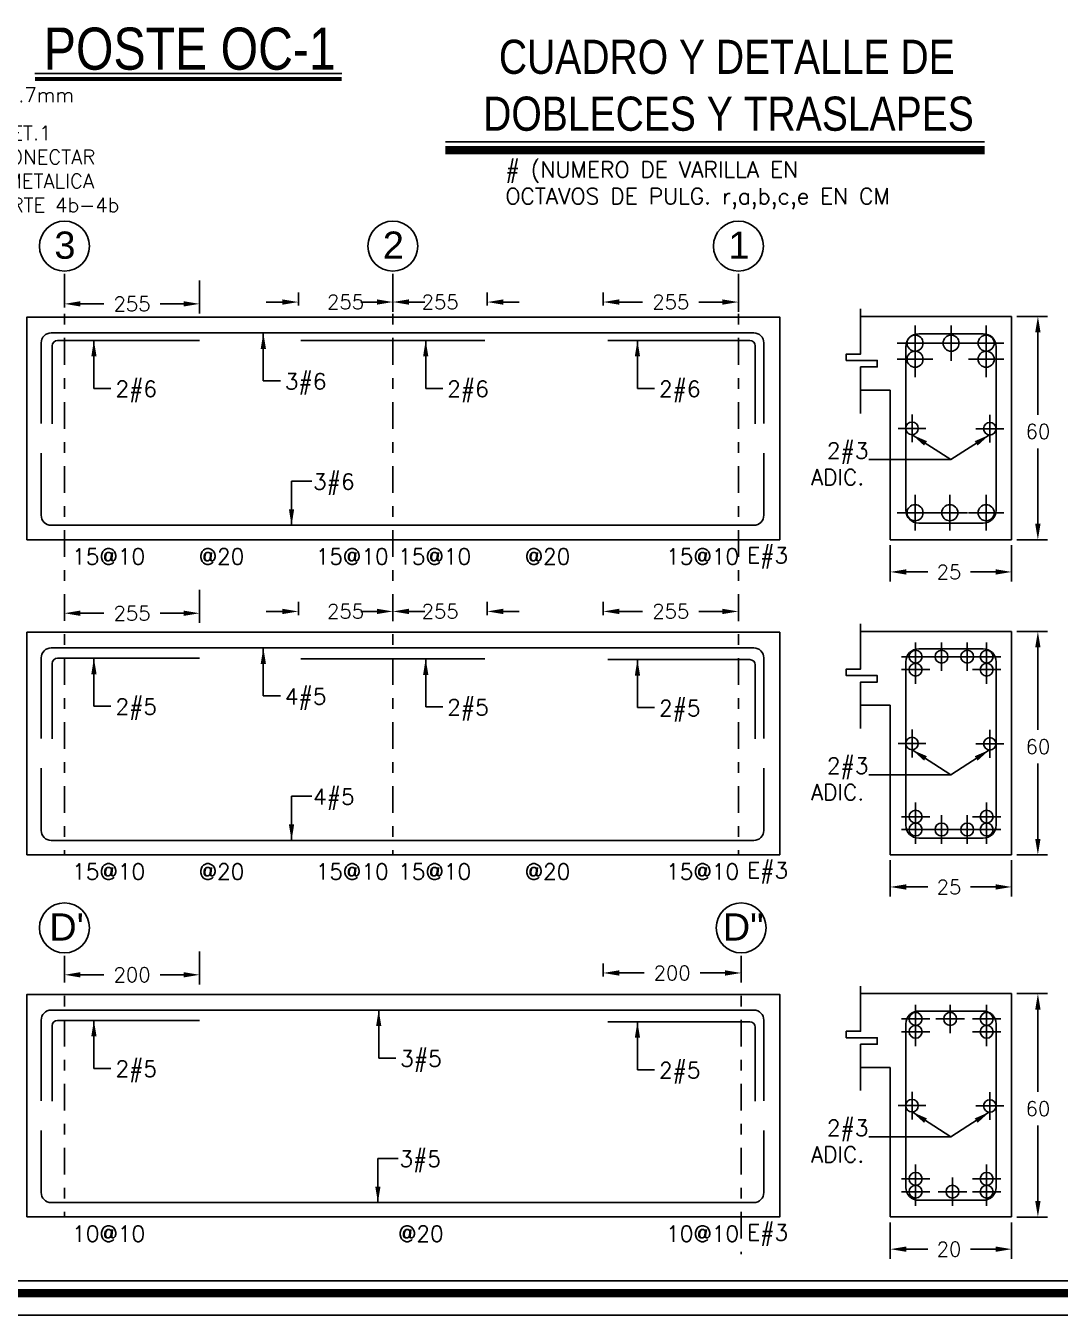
# Model space of a CAD drawing. Header units: millimetres. Extents: x -478 to -58, y -79 to 80.
# Drawn here: x -413.61 to -403.91, y 1.66 to 13.74 of the extents above; entities that cross this region are included whole.
import ezdxf

# ---------------------------------------------------------------- set-up
doc = ezdxf.new("R2010")
doc.units = ezdxf.units.MM
doc.header["$MEASUREMENT"] = 0
doc.linetypes.add('DASHDOT', pattern=[1, 0.5, -0.25, 0, -0.25])
doc.linetypes.add('DASHDOT2', pattern=[0.5, 0.25, -0.125, 0, -0.125])
doc.layers.get('Defpoints').update_dxf_attribs({"color": 71})
for name, color, linetype in [('ACERO', 40, 'Continuous'), ('Ejes', 136, 'DASHDOT'), ('L1', 1, 'Continuous'), ('MUROS', 4, 'Continuous'), ('texto', 5, 'Continuous')]:
    doc.layers.add(name, color=color, linetype=linetype)
doc.styles.add('GRAN', font='swissck.ttf', dxfattribs={"height": 0.3})
doc.styles.add('PEQ', font='simplex.shx', dxfattribs={"height": 0.09})
doc.styles.add('pie-1', font='ARIALUNI.TTF', dxfattribs={"height": 1.5})
doc.styles.add('ROMANS', font='simplex.shx')
doc.dimstyles.new('STANDARD$0', dxfattribs={"dimtxt": 0.135, "dimasz": 0.095, "dimexe": 0.09, "dimexo": 0.05, "dimgap": 0.09, "dimtad": 0, "dimtih": 1, "dimtoh": 1, "dimdec": 0, "dimlfac": 100, "dimzin": 0, "dimdsep": 46, "dimtxsty": 'ROMANS', "dimcen": 0.09, "dimclrd": 1, "dimclre": 1, "dimclrt": 5, "dimadec": 0, "dimazin": 0, "dimtfac": 1, "dimtdec": 0, "dimtofl": 0, "dimtmove": 0, "dimatfit": 1, "dimfxl": 1, "dimtolj": 1, "dimtzin": 0, "dimarcsym": 0})
doc.dimstyles.new('STANDARD$7', dxfattribs={"dimtxt": 0.6, "dimasz": 0.09, "dimexe": 0.18, "dimexo": 0.0625, "dimgap": 0.09, "dimtad": 0, "dimtih": 1, "dimtoh": 1, "dimzin": 0, "dimdsep": 46, "dimtxsty": 'PEQ', "dimcen": 0.09, "dimclrd": 1, "dimclre": 1, "dimadec": 0, "dimazin": 0, "dimtfac": 1, "dimtdec": 4, "dimtofl": 0, "dimtmove": 0, "dimatfit": 1, "dimfxl": 1, "dimtolj": 1, "dimtzin": 0, "dimarcsym": 0})

# ---------------------------------------------------------------- blocks, each defined once
blk = doc.blocks.new('*D317')
at = {"layer": 'Defpoints', "color": 0}
for p in [(-404.365, 11.016), (-404.365, 8.922), (-404.119, 8.922)]:
    blk.add_point(p, dxfattribs=at)
at = {"layer": 'texto', "color": 1, "lineweight": -2}
for p, q in [((-404.315, 11.016), (-404.029, 11.016)), ((-404.119, 10.866), (-404.119, 10.094)), ((-404.119, 9.072), (-404.119, 9.779)), ((-404.315, 8.922), (-404.029, 8.922))]:
    blk.add_line(p, q, dxfattribs=at)
at = {"layer": 'texto', "color": 1}
for points in [[(-404.144, 10.866), (-404.094, 10.866), (-404.119, 11.016)], [(-404.144, 9.072), (-404.094, 9.072), (-404.119, 8.922)]]:
    blk.add_solid(points, dxfattribs=at)
at = {"layer": 'texto', "color": 5, "insert": (-404.119, 9.937), "char_height": 0.135, "attachment_point": 5, "style": 'ROMANS'}
blk.add_mtext('\\A1;60', dxfattribs=at)
blk = doc.blocks.new('*D318')
at = {"layer": 'Defpoints', "color": 0}
for p in [(-405.503, 8.922), (-404.365, 8.922), (-404.365, 8.621)]:
    blk.add_point(p, dxfattribs=at)
at = {"layer": 'texto', "color": 1, "lineweight": -2}
for p, q in [((-405.503, 8.872), (-405.503, 8.531)), ((-404.365, 8.872), (-404.365, 8.531)), ((-405.353, 8.621), (-405.151, 8.621)), ((-404.515, 8.621), (-404.752, 8.621))]:
    blk.add_line(p, q, dxfattribs=at)
at = {"layer": 'texto', "color": 1}
for points in [[(-405.353, 8.646), (-405.353, 8.596), (-405.503, 8.621)], [(-404.515, 8.646), (-404.515, 8.596), (-404.365, 8.621)]]:
    blk.add_solid(points, dxfattribs=at)
at = {"layer": 'texto', "color": 5, "insert": (-404.952, 8.621), "char_height": 0.135, "attachment_point": 5, "style": 'ROMANS'}
blk.add_mtext('\\A1;25', dxfattribs=at)
blk = doc.blocks.new('VAR')
at = {"layer": 'ACERO', "color": 4}
for p, q in [((0, 0.1213), (0, -0.1213)), ((-0.1213, 0), (0.1213, 0))]:
    blk.add_line(p, q, dxfattribs=at)
at = {"layer": 'ACERO'}
blk.add_circle((0, 0), 0.0548, dxfattribs=at)
blk = doc.blocks.new('*D319')
at = {"layer": 'Defpoints', "color": 0}
for p in [(-411.978, 11.402), (-411.978, 11.133), (-413.245, 11.05)]:
    blk.add_point(p, dxfattribs=at)
at = {"layer": 'texto', "color": 1, "lineweight": -2}
for p, q in [((-411.978, 11.352), (-411.978, 11.043)), ((-413.245, 11.1), (-413.245, 11.223)), ((-413.095, 11.133), (-412.875, 11.133)), ((-412.128, 11.133), (-412.348, 11.133))]:
    blk.add_line(p, q, dxfattribs=at)
at = {"layer": 'texto', "color": 1}
for points in [[(-413.095, 11.158), (-413.095, 11.108), (-413.245, 11.133)], [(-412.128, 11.158), (-412.128, 11.108), (-411.978, 11.133)]]:
    blk.add_solid(points, dxfattribs=at)
at = {"layer": 'texto', "color": 5, "insert": (-412.611, 11.133), "char_height": 0.135, "attachment_point": 5, "style": 'ROMANS'}
blk.add_mtext('\\A1;255', dxfattribs=at)
blk = doc.blocks.new('*D320')
at = {"layer": 'Defpoints', "color": 0}
for p in [(-410.166, 11.15), (-411.052, 11.067), (-410.166, 11.009)]:
    blk.add_point(p, dxfattribs=at)
at = {"layer": 'texto', "color": 1, "lineweight": -2}
for p, q in [((-411.052, 11.117), (-411.052, 11.24)), ((-410.166, 11.059), (-410.166, 11.24)), ((-411.202, 11.15), (-411.352, 11.15)), ((-410.016, 11.15), (-409.866, 11.15))]:
    blk.add_line(p, q, dxfattribs=at)
at = {"layer": 'texto', "color": 1}
for points in [[(-411.202, 11.175), (-411.202, 11.125), (-411.052, 11.15)], [(-410.016, 11.175), (-410.016, 11.125), (-410.166, 11.15)]]:
    blk.add_solid(points, dxfattribs=at)
at = {"layer": 'texto', "color": 5, "insert": (-410.609, 11.15), "char_height": 0.135, "attachment_point": 5, "style": 'ROMANS'}
blk.add_mtext('\\A1;255', dxfattribs=at)
blk = doc.blocks.new('*D321')
at = {"layer": 'Defpoints', "color": 0}
for p in [(-410.166, 11.15), (-410.166, 11.009), (-409.281, 11.067)]:
    blk.add_point(p, dxfattribs=at)
at = {"layer": 'texto', "color": 1, "lineweight": -2}
for p, q in [((-410.166, 11.059), (-410.166, 11.24)), ((-409.281, 11.117), (-409.281, 11.24)), ((-410.316, 11.15), (-410.466, 11.15)), ((-409.131, 11.15), (-408.981, 11.15))]:
    blk.add_line(p, q, dxfattribs=at)
at = {"layer": 'texto', "color": 1}
for points in [[(-410.316, 11.175), (-410.316, 11.125), (-410.166, 11.15)], [(-409.131, 11.175), (-409.131, 11.125), (-409.281, 11.15)]]:
    blk.add_solid(points, dxfattribs=at)
at = {"layer": 'texto', "color": 5, "insert": (-409.723, 11.15), "char_height": 0.135, "attachment_point": 5, "style": 'ROMANS'}
blk.add_mtext('\\A1;255', dxfattribs=at)
blk = doc.blocks.new('*D322')
at = {"layer": 'Defpoints', "color": 0}
for p in [(-406.927, 11.15), (-408.194, 11.067), (-406.927, 11.009)]:
    blk.add_point(p, dxfattribs=at)
at = {"layer": 'texto', "color": 1, "lineweight": -2}
for p, q in [((-408.194, 11.117), (-408.194, 11.24)), ((-406.927, 11.059), (-406.927, 11.24)), ((-408.044, 11.15), (-407.824, 11.15)), ((-407.077, 11.15), (-407.297, 11.15))]:
    blk.add_line(p, q, dxfattribs=at)
at = {"layer": 'texto', "color": 1}
for points in [[(-408.044, 11.175), (-408.044, 11.125), (-408.194, 11.15)], [(-407.077, 11.175), (-407.077, 11.125), (-406.927, 11.15)]]:
    blk.add_solid(points, dxfattribs=at)
at = {"layer": 'texto', "color": 5, "insert": (-407.561, 11.15), "char_height": 0.135, "attachment_point": 5, "style": 'ROMANS'}
blk.add_mtext('\\A1;255', dxfattribs=at)
blk = doc.blocks.new('*D323')
at = {"layer": 'Defpoints', "color": 0}
for p in [(-404.365, 8.063), (-404.365, 5.97), (-404.119, 5.97)]:
    blk.add_point(p, dxfattribs=at)
at = {"layer": 'texto', "color": 1, "lineweight": -2}
for p, q in [((-404.315, 8.063), (-404.029, 8.063)), ((-404.119, 7.913), (-404.119, 7.142)), ((-404.119, 6.12), (-404.119, 6.827)), ((-404.315, 5.97), (-404.029, 5.97))]:
    blk.add_line(p, q, dxfattribs=at)
at = {"layer": 'texto', "color": 1}
for points in [[(-404.144, 7.913), (-404.094, 7.913), (-404.119, 8.063)], [(-404.144, 6.12), (-404.094, 6.12), (-404.119, 5.97)]]:
    blk.add_solid(points, dxfattribs=at)
at = {"layer": 'texto', "color": 5, "insert": (-404.119, 6.984), "char_height": 0.135, "attachment_point": 5, "style": 'ROMANS'}
blk.add_mtext('\\A1;60', dxfattribs=at)
blk = doc.blocks.new('*D324')
at = {"layer": 'Defpoints', "color": 0}
for p in [(-405.503, 5.97), (-404.365, 5.97), (-404.365, 5.669)]:
    blk.add_point(p, dxfattribs=at)
at = {"layer": 'texto', "color": 1, "lineweight": -2}
for p, q in [((-405.503, 5.92), (-405.503, 5.579)), ((-404.365, 5.92), (-404.365, 5.579)), ((-405.353, 5.669), (-405.151, 5.669)), ((-404.515, 5.669), (-404.752, 5.669))]:
    blk.add_line(p, q, dxfattribs=at)
at = {"layer": 'texto', "color": 1}
for points in [[(-405.353, 5.694), (-405.353, 5.644), (-405.503, 5.669)], [(-404.515, 5.694), (-404.515, 5.644), (-404.365, 5.669)]]:
    blk.add_solid(points, dxfattribs=at)
at = {"layer": 'texto', "color": 5, "insert": (-404.952, 5.669), "char_height": 0.135, "attachment_point": 5, "style": 'ROMANS'}
blk.add_mtext('\\A1;25', dxfattribs=at)
blk = doc.blocks.new('*D325')
at = {"layer": 'Defpoints', "color": 0}
for p in [(-404.365, 4.67), (-404.365, 2.576), (-404.119, 2.576)]:
    blk.add_point(p, dxfattribs=at)
at = {"layer": 'texto', "color": 1, "lineweight": -2}
for p, q in [((-404.315, 4.67), (-404.029, 4.67)), ((-404.119, 4.52), (-404.119, 3.748)), ((-404.119, 2.726), (-404.119, 3.433)), ((-404.315, 2.576), (-404.029, 2.576))]:
    blk.add_line(p, q, dxfattribs=at)
at = {"layer": 'texto', "color": 1}
for points in [[(-404.144, 4.52), (-404.094, 4.52), (-404.119, 4.67)], [(-404.144, 2.726), (-404.094, 2.726), (-404.119, 2.576)]]:
    blk.add_solid(points, dxfattribs=at)
at = {"layer": 'texto', "color": 5, "insert": (-404.119, 3.591), "char_height": 0.135, "attachment_point": 5, "style": 'ROMANS'}
blk.add_mtext('\\A1;60', dxfattribs=at)
blk = doc.blocks.new('*D326')
at = {"layer": 'Defpoints', "color": 0}
for p in [(-405.503, 2.576), (-404.365, 2.576), (-404.365, 2.275)]:
    blk.add_point(p, dxfattribs=at)
at = {"layer": 'texto', "color": 1, "lineweight": -2}
for p, q in [((-405.503, 2.526), (-405.503, 2.185)), ((-404.365, 2.526), (-404.365, 2.185)), ((-405.353, 2.275), (-405.151, 2.275)), ((-404.515, 2.275), (-404.752, 2.275))]:
    blk.add_line(p, q, dxfattribs=at)
at = {"layer": 'texto', "color": 1}
for points in [[(-405.353, 2.3), (-405.353, 2.25), (-405.503, 2.275)], [(-404.515, 2.3), (-404.515, 2.25), (-404.365, 2.275)]]:
    blk.add_solid(points, dxfattribs=at)
at = {"layer": 'texto', "color": 5, "insert": (-404.952, 2.275), "char_height": 0.135, "attachment_point": 5, "style": 'ROMANS'}
blk.add_mtext('\\A1;20', dxfattribs=at)
blk = doc.blocks.new('*D327')
at = {"layer": 'Defpoints', "color": 0}
for p in [(-411.978, 8.503), (-411.978, 8.234), (-413.245, 8.151)]:
    blk.add_point(p, dxfattribs=at)
at = {"layer": 'texto', "color": 1, "lineweight": -2}
for p, q in [((-411.978, 8.453), (-411.978, 8.144)), ((-413.245, 8.201), (-413.245, 8.324)), ((-413.095, 8.234), (-412.875, 8.234)), ((-412.128, 8.234), (-412.348, 8.234))]:
    blk.add_line(p, q, dxfattribs=at)
at = {"layer": 'texto', "color": 1}
for points in [[(-413.095, 8.259), (-413.095, 8.209), (-413.245, 8.234)], [(-412.128, 8.259), (-412.128, 8.209), (-411.978, 8.234)]]:
    blk.add_solid(points, dxfattribs=at)
at = {"layer": 'texto', "color": 5, "insert": (-412.611, 8.234), "char_height": 0.135, "attachment_point": 5, "style": 'ROMANS'}
blk.add_mtext('\\A1;255', dxfattribs=at)
blk = doc.blocks.new('*D328')
at = {"layer": 'Defpoints', "color": 0}
for p in [(-410.166, 8.251), (-411.052, 8.167), (-410.166, 8.109)]:
    blk.add_point(p, dxfattribs=at)
at = {"layer": 'texto', "color": 1, "lineweight": -2}
for p, q in [((-411.052, 8.217), (-411.052, 8.341)), ((-410.166, 8.159), (-410.166, 8.341)), ((-411.202, 8.251), (-411.352, 8.251)), ((-410.016, 8.251), (-409.866, 8.251))]:
    blk.add_line(p, q, dxfattribs=at)
at = {"layer": 'texto', "color": 1}
for points in [[(-411.202, 8.276), (-411.202, 8.226), (-411.052, 8.251)], [(-410.016, 8.276), (-410.016, 8.226), (-410.166, 8.251)]]:
    blk.add_solid(points, dxfattribs=at)
at = {"layer": 'texto', "color": 5, "insert": (-410.609, 8.251), "char_height": 0.135, "attachment_point": 5, "style": 'ROMANS'}
blk.add_mtext('\\A1;255', dxfattribs=at)
blk = doc.blocks.new('*D329')
at = {"layer": 'Defpoints', "color": 0}
for p in [(-410.166, 8.251), (-410.166, 8.109), (-409.281, 8.167)]:
    blk.add_point(p, dxfattribs=at)
at = {"layer": 'texto', "color": 1, "lineweight": -2}
for p, q in [((-410.166, 8.159), (-410.166, 8.341)), ((-409.281, 8.217), (-409.281, 8.341)), ((-410.316, 8.251), (-410.466, 8.251)), ((-409.131, 8.251), (-408.981, 8.251))]:
    blk.add_line(p, q, dxfattribs=at)
at = {"layer": 'texto', "color": 1}
for points in [[(-410.316, 8.276), (-410.316, 8.226), (-410.166, 8.251)], [(-409.131, 8.276), (-409.131, 8.226), (-409.281, 8.251)]]:
    blk.add_solid(points, dxfattribs=at)
at = {"layer": 'texto', "color": 5, "insert": (-409.723, 8.251), "char_height": 0.135, "attachment_point": 5, "style": 'ROMANS'}
blk.add_mtext('\\A1;255', dxfattribs=at)
blk = doc.blocks.new('*D330')
at = {"layer": 'Defpoints', "color": 0}
for p in [(-406.927, 8.251), (-408.194, 8.167), (-406.927, 8.109)]:
    blk.add_point(p, dxfattribs=at)
at = {"layer": 'texto', "color": 1, "lineweight": -2}
for p, q in [((-408.194, 8.217), (-408.194, 8.341)), ((-406.927, 8.159), (-406.927, 8.341)), ((-408.044, 8.251), (-407.824, 8.251)), ((-407.077, 8.251), (-407.297, 8.251))]:
    blk.add_line(p, q, dxfattribs=at)
at = {"layer": 'texto', "color": 1}
for points in [[(-408.044, 8.276), (-408.044, 8.226), (-408.194, 8.251)], [(-407.077, 8.276), (-407.077, 8.226), (-406.927, 8.251)]]:
    blk.add_solid(points, dxfattribs=at)
at = {"layer": 'texto', "color": 5, "insert": (-407.561, 8.251), "char_height": 0.135, "attachment_point": 5, "style": 'ROMANS'}
blk.add_mtext('\\A1;255', dxfattribs=at)
blk = doc.blocks.new('*D331')
at = {"layer": 'Defpoints', "color": 0}
for p in [(-411.978, 5.115), (-411.978, 4.846), (-413.245, 4.763)]:
    blk.add_point(p, dxfattribs=at)
at = {"layer": 'texto', "color": 1, "lineweight": -2}
for p, q in [((-411.978, 5.065), (-411.978, 4.756)), ((-413.245, 4.813), (-413.245, 4.936)), ((-413.095, 4.846), (-412.875, 4.846)), ((-412.128, 4.846), (-412.348, 4.846))]:
    blk.add_line(p, q, dxfattribs=at)
at = {"layer": 'texto', "color": 1}
for points in [[(-413.095, 4.871), (-413.095, 4.821), (-413.245, 4.846)], [(-412.128, 4.871), (-412.128, 4.821), (-411.978, 4.846)]]:
    blk.add_solid(points, dxfattribs=at)
at = {"layer": 'texto', "color": 5, "insert": (-412.611, 4.846), "char_height": 0.135, "attachment_point": 5, "style": 'ROMANS'}
blk.add_mtext('\\A1;200', dxfattribs=at)
blk = doc.blocks.new('*D332')
at = {"layer": 'Defpoints', "color": 0}
for p in [(-406.901, 4.863), (-408.194, 4.78), (-406.901, 4.752)]:
    blk.add_point(p, dxfattribs=at)
at = {"layer": 'texto', "color": 1, "lineweight": -2}
for p, q in [((-408.194, 4.83), (-408.194, 4.953)), ((-408.044, 4.863), (-407.811, 4.863)), ((-407.051, 4.863), (-407.284, 4.863)), ((-406.901, 4.802), (-406.901, 4.953))]:
    blk.add_line(p, q, dxfattribs=at)
at = {"layer": 'texto', "color": 1}
for points in [[(-408.044, 4.888), (-408.044, 4.838), (-408.194, 4.863)], [(-407.051, 4.888), (-407.051, 4.838), (-406.901, 4.863)]]:
    blk.add_solid(points, dxfattribs=at)
at = {"layer": 'texto', "color": 5, "insert": (-407.548, 4.863), "char_height": 0.135, "attachment_point": 5, "style": 'ROMANS'}
blk.add_mtext('\\A1;200', dxfattribs=at)

msp = doc.modelspace()

# ---------------------------------------------------------------- linework, layer by layer
at = {"layer": 'ACERO'}
for p, q in [((-413.30897, 10.79016), (-411.97763, 10.79016)), ((-411.02841, 10.79016), (-410.16615, 10.79016)), ((-409.3039, 10.79016), (-410.16615, 10.79016)), ((-406.81863, 10.79016), (-408.14996, 10.79016)), ((-413.35897, 10.00813), (-413.35897, 10.74016)), ((-406.76863, 10.00813), (-406.76863, 10.74016)), ((-413.35897, 7.05585), (-413.35897, 7.76293)), ((-413.30897, 7.81293), (-411.97763, 7.81293)), ((-411.02841, 7.80669), (-410.16615, 7.80669)), ((-409.3039, 7.80669), (-410.16615, 7.80669)), ((-406.81863, 7.79921), (-408.14996, 7.79921)), ((-406.76863, 7.05585), (-406.76863, 7.74921)), ((-413.35897, 3.66217), (-413.35897, 4.36925)), ((-413.30897, 4.41925), (-411.97763, 4.41925)), ((-406.81863, 4.40553), (-408.14996, 4.40553)), ((-406.76863, 3.66217), (-406.76863, 4.35553))]:
    msp.add_line(p, q, dxfattribs=at)
for points in [[(-406.68781, 10.13613), (-406.68781, 10.76707, 0.41421356), (-406.78171, 10.86097), (-413.36903, 10.86097, 0.41421356), (-413.46293, 10.76707), (-413.46293, 10.01123)], [(-406.68781, 10.01123), (-406.68781, 10.76707, 0.41421356), (-406.78171, 10.86097), (-413.36903, 10.86097, 0.41421356), (-413.46293, 10.76707), (-413.46293, 10.08196)], [(-413.46293, 9.73377), (-413.46293, 9.15163, 0.41421356), (-413.36903, 9.05773), (-406.78171, 9.05773, 0.41421356), (-406.68781, 9.15163), (-406.68781, 9.73377)], [(-406.68781, 7.18385), (-406.68781, 7.81479, 0.41421356), (-406.78171, 7.90869), (-413.36903, 7.90869, 0.41421356), (-413.46293, 7.81479), (-413.46293, 7.05895)], [(-406.68781, 7.05895), (-406.68781, 7.81479, 0.41421356), (-406.78171, 7.90869), (-413.36903, 7.90869, 0.41421356), (-413.46293, 7.81479), (-413.46293, 7.12967)], [(-413.46293, 6.78149), (-413.46293, 6.19935, 0.41421356), (-413.36903, 6.10545), (-406.78171, 6.10545, 0.41421356), (-406.68781, 6.19935), (-406.68781, 6.78149)], [(-406.68781, 3.79016), (-406.68781, 4.42111, 0.41421356), (-406.78171, 4.515), (-413.36903, 4.515, 0.41421356), (-413.46293, 4.42111), (-413.46293, 3.66527)], [(-406.68781, 3.66527), (-406.68781, 4.42111, 0.41421356), (-406.78171, 4.515), (-413.36903, 4.515, 0.41421356), (-413.46293, 4.42111), (-413.46293, 3.73599)], [(-413.46293, 3.3878), (-413.46293, 2.80566, 0.41421356), (-413.36903, 2.71177), (-406.78171, 2.71177, 0.41421356), (-406.68781, 2.80566), (-406.68781, 3.3878)]]:
    msp.add_lwpolyline(points, format="xyb", dxfattribs=at)
for points in [[(-404.63137, 10.85249), (-405.23643, 10.85249, 0.41421356), (-405.3573, 10.73162), (-405.3573, 9.1998, 0.41421356), (-405.23643, 9.07893), (-404.63137, 9.07893, 0.41421356), (-404.5105, 9.1998), (-404.5105, 10.73162, 0.41421356)], [(-404.63137, 7.90021), (-405.23643, 7.90021, 0.41421356), (-405.3573, 7.77934), (-405.3573, 6.24752, 0.41421356), (-405.23643, 6.12665), (-404.63137, 6.12665, 0.41421356), (-404.5105, 6.24752), (-404.5105, 7.77934, 0.41421356)], [(-404.63137, 4.50652), (-405.23643, 4.50652, 0.41421356), (-405.3573, 4.38566), (-405.3573, 2.85383, 0.41421356), (-405.23643, 2.73297), (-404.63137, 2.73297, 0.41421356), (-404.5105, 2.85383), (-404.5105, 4.38566, 0.41421356)]]:
    msp.add_lwpolyline(points, format="xyb", close=True, dxfattribs=at)
for points in [[(-406.68781, 10.01123), (-406.68781, 10.25654)], [(-406.68781, 9.59963), (-406.68781, 9.73377)], [(-406.68781, 7.05895), (-406.68781, 7.30426)], [(-406.68781, 6.64735), (-406.68781, 6.78149)], [(-406.68781, 3.66527), (-406.68781, 3.91058)], [(-406.68781, 3.25367), (-406.68781, 3.3878)]]:
    msp.add_lwpolyline(points, dxfattribs=at)
for centre, start, end in [((-413.30897, 10.74016), 90, 180), ((-406.81863, 10.74016), 0, 90), ((-413.30897, 7.76293), 90, 180), ((-406.81863, 7.74921), 0, 90), ((-413.30897, 4.36925), 90, 180), ((-406.81863, 4.35553), 0, 90)]:
    msp.add_arc(centre, 0.05, start, end, dxfattribs=at)
at = {"layer": 'Ejes', "color": 1, "linetype": 'DASHDOT2'}
for p, q in [((-413.24528, 11.41316), (-413.24528, 5.97015)), ((-410.16615, 11.41316), (-410.16615, 5.97015)), ((-406.92684, 11.41316), (-406.92684, 5.97015)), ((-413.24528, 5.0243), (-413.24528, 2.57646)), ((-406.90084, 5.0243), (-406.90084, 2.22844))]:
    msp.add_line(p, q, dxfattribs=at)
at = {"layer": 'L1'}
for p, q in [((-404.93502, 9.67305), (-405.70436, 9.67305)), ((-404.93502, 6.72077), (-405.70436, 6.72077)), ((-404.93502, 3.32708), (-405.70436, 3.32708))]:
    msp.add_line(p, q, dxfattribs=at)
for points in [[(-405.78182, 10.10645), (-405.78182, 10.54146), (-405.62473, 10.54146), (-405.62473, 10.60231), (-405.91621, 10.60231), (-405.91621, 10.66316), (-405.78182, 10.66316), (-405.78182, 11.08569)], [(-405.78182, 7.15417), (-405.78182, 7.58918), (-405.62473, 7.58918), (-405.62473, 7.65003), (-405.91621, 7.65003), (-405.91621, 7.71088), (-405.78182, 7.71088), (-405.78182, 8.13341)], [(-405.78182, 3.76049), (-405.78182, 4.19549), (-405.62473, 4.19549), (-405.62473, 4.25634), (-405.91621, 4.25634), (-405.91621, 4.31719), (-405.78182, 4.31719), (-405.78182, 4.73973)]]:
    msp.add_lwpolyline(points, dxfattribs=at)
at = {"layer": 'MUROS'}
for p, q in [((-405.78182, 11.01558), (-404.36507, 11.01558)), ((-404.36507, 8.92243), (-404.36507, 11.01558)), ((-405.78182, 10.32376), (-405.50273, 10.32376)), ((-405.50273, 10.32376), (-405.50273, 8.92243)), ((-405.50273, 8.92243), (-404.36507, 8.92243)), ((-405.78182, 8.0633), (-404.36507, 8.0633)), ((-404.36507, 5.97015), (-404.36507, 8.0633)), ((-405.78182, 7.37148), (-405.50273, 7.37148)), ((-405.50273, 7.37148), (-405.50273, 5.97015)), ((-405.50273, 5.97015), (-404.36507, 5.97015)), ((-405.78182, 4.66962), (-404.36507, 4.66962)), ((-404.36507, 2.57646), (-404.36507, 4.66962)), ((-405.78182, 3.97779), (-405.50273, 3.97779)), ((-405.50273, 3.97779), (-405.50273, 2.57646)), ((-405.50273, 2.57646), (-404.36507, 2.57646))]:
    msp.add_line(p, q, dxfattribs=at)
for points in [[(-413.59569, 8.92243), (-406.53907, 8.92243), (-406.53907, 11.00868), (-413.59569, 11.00868)], [(-413.59569, 8.92243), (-406.53907, 8.92243), (-406.53907, 11.00868), (-413.59569, 11.00868)], [(-413.59569, 5.97015), (-406.53907, 5.97015), (-406.53907, 8.0564), (-413.59569, 8.0564)], [(-413.59569, 5.97015), (-406.53907, 5.97015), (-406.53907, 8.0564), (-413.59569, 8.0564)], [(-413.59569, 2.57646), (-406.53907, 2.57646), (-406.53907, 4.66271), (-413.59569, 4.66271)], [(-413.59569, 2.57646), (-406.53907, 2.57646), (-406.53907, 4.66271), (-413.59569, 4.66271)]]:
    msp.add_lwpolyline(points, close=True, dxfattribs=at)
for centre in [(-413.24528, 11.67428), (-410.16615, 11.67428), (-406.92684, 11.67428), (-413.24528, 5.28541), (-406.90084, 5.28541)]:
    msp.add_circle(centre, 0.2341, dxfattribs=at)
at = {"layer": 'texto'}
for p, q in [((-410.64435, 13.29136), (-413.521, 13.29136)), ((-409.67247, 12.65012), (-404.61794, 12.65012))]:
    msp.add_line(p, q, dxfattribs=at)
at = {"layer": 'texto', "color": 7}
msp.add_lwpolyline([(-434.74588, 1.65615), (-434.74588, 67.49957), (-391.25023, 67.49957), (-391.25023, 1.65615)], close=True, dxfattribs=at)
at = {"layer": 'texto', "const_width": 0.07718}
msp.add_lwpolyline([(-434.59765, 66.46207), (-434.59765, 2.74941, 0.41421356), (-433.71014, 1.86189), (-392.28773, 1.86189, 0.41421356), (-391.40022, 2.74941), (-391.40022, 66.46207, 0.41421356), (-392.28773, 67.34958), (-433.71014, 67.34958, 0.41421356)], format="xyb", close=True, dxfattribs=at)
at = {"layer": 'texto'}
msp.add_lwpolyline([(-434.48189, 66.46207), (-434.48189, 2.74941, 0.41421356), (-433.71014, 1.97766), (-392.28773, 1.97766, 0.41421356), (-391.51598, 2.74941), (-391.51598, 66.46207, 0.41421356), (-392.28773, 67.23382), (-433.71014, 67.23382, 0.41421356)], format="xyb", close=True, dxfattribs=at)
for points, const_width in [([(-410.64435, 13.24054), (-413.521, 13.24054)], 0.03812), ([(-409.67247, 12.57381), (-404.61794, 12.57381)], 0.07782)]:
    msp.add_lwpolyline(points, dxfattribs=dict(at, const_width=const_width))

# ---------------------------------------------------------------- block references
at = {"layer": 'ACERO'}
for p, xscale, yscale, zscale in [((-405.27038, 10.76499), -1.374316121177658, 1.374316121177521, 1.374316121177356), ((-404.93268, 10.76499), -1.374316121177658, 1.374316121177521, 1.374316121177356), ((-404.60403, 10.76499), -1.374316121177658, 1.374316121177521, 1.374316121177356), ((-405.27038, 10.61431), -1.374316121177658, 1.374316121177521, 1.374316121177356), ((-404.60403, 10.61431), -1.374316121177658, 1.374316121177521, 1.374316121177356), ((-405.29853, 9.96571), -1.071966574518573, 1.071966574518466, 1.071966574518338), ((-404.5692, 9.96282), -1.071966574518573, 1.071966574518466, 1.071966574518338), ((-405.27038, 9.17584), -1.374316121177658, 1.374316121177521, 1.374316121177356), ((-404.94459, 9.17584), -1.374316121177658, 1.374316121177521, 1.374316121177356), ((-404.60403, 9.17584), -1.374316121177658, 1.374316121177521, 1.374316121177356), ((-405.26555, 7.82636), -1.099452896942127, 1.099452896942017, 1.099452896941885), ((-405.02235, 7.82636), -1.099452896942127, 1.099452896942017, 1.099452896941885), ((-404.78143, 7.82636), -1.099452896942127, 1.099452896942017, 1.099452896941885), ((-404.59931, 7.82636), -1.099452896942127, 1.099452896942017, 1.099452896941885), ((-405.26555, 7.70581), -1.099452896942127, 1.099452896942017, 1.099452896941885), ((-404.59931, 7.70581), -1.099452896942127, 1.099452896942017, 1.099452896941885), ((-405.29853, 7.01343), -1.071966574518573, 1.071966574518466, 1.071966574518338), ((-404.5692, 7.01054), -1.071966574518573, 1.071966574518466, 1.071966574518338), ((-405.26555, 4.43267), -1.099452896942127, 1.099452896942017, 1.099452896941885), ((-404.94097, 4.43267), -1.099452896942127, 1.099452896942017, 1.099452896941885), ((-404.59931, 4.43267), -1.099452896942127, 1.099452896942017, 1.099452896941885), ((-405.26555, 4.31212), -1.099452896942127, 1.099452896942017, 1.099452896941885), ((-404.59931, 4.31212), -1.099452896942127, 1.099452896942017, 1.099452896941885), ((-405.29853, 3.61975), -1.071966574518573, 1.071966574518466, 1.071966574518338), ((-404.5692, 3.61685), -1.071966574518573, 1.071966574518466, 1.071966574518338)]:
    msp.add_blockref('VAR', p, dxfattribs=dict(at, xscale=xscale, yscale=yscale, zscale=zscale))
at = {"layer": 'ACERO', "xscale": 1.099452896942127, "yscale": 1.099452896942017, "zscale": 1.099452896941885, "rotation": 180}
for p in [(-405.26555, 6.32764), (-404.59931, 6.32764), (-405.26555, 6.20709), (-405.02235, 6.20709), (-404.78143, 6.20709), (-404.59931, 6.20709), (-405.26555, 2.93396), (-404.59931, 2.93396), (-405.26555, 2.81341), (-404.91989, 2.81341), (-404.59931, 2.81341)]:
    msp.add_blockref('VAR', p, dxfattribs=at)

# ---------------------------------------------------------------- texts
at = {"layer": 'L1', "color": 5, "insert": (-404.84502, 9.32138), "char_height": 0.135, "attachment_point": 4, "style": 'ROMANS'}
msp.add_mtext('\\A1;', dxfattribs=at)
at = {"layer": 'texto'}
for s, height, style, p in [('POSTE OC-1', 0.394535, 'GRAN', (-413.43822, 13.32732)), ('3', 0.25502, 'pie-1', (-413.33926, 11.55564)), ('2', 0.25502, 'pie-1', (-410.26013, 11.55564)), ('1', 0.25502, 'pie-1', (-407.02082, 11.55564)), ("D'", 0.255024, 'pie-1', (-413.38742, 5.16677)), ('D"', 0.255024, 'pie-1', (-407.07339, 5.16677))]:
    msp.add_text(s, height=height, dxfattribs=dict(at, style=style)).set_placement(p)
at = {"layer": 'texto', "insert": (-413.17317, 13.60798), "char_height": 0.3197408, "width": 12.0075229, "attachment_point": 1, "style": 'GRAN'}
msp.add_mtext('\\pi4.0013;CUADRO Y DETALLE DE \\P\\pi3.8539;DOBLECES Y TRASLAPES', dxfattribs=at)
at = {"layer": 'texto', "style": 'PEQ'}
for s, insert, char_height, attachment_point in [('OC 406mmx12.7mm', (-413.15665, 13.09146), 0.135, 6), ('USAR DET.1\\PPARA CONECTAR\\PTRABE METALICA\\PVER CORTE 4b-4b', (-414.42557, 12.39702), 0.135, 4), ('# (NUMERO DE VARILLA EN \\POCTAVOS DE PULG. r,a,b,c,e EN CM', (-409.11109, 12.24412), 0.149985, 4), ('2#6', (-412.76637, 10.31103), 0.149102, 4), ('3#6', (-411.17822, 10.38184), 0.149102, 4), ('2#6', (-409.65606, 10.31103), 0.149102, 4), ('2#6', (-407.67103, 10.31103), 0.149102, 4), ('\\pi-0.37631;2#3\\P\\pi-0.52541;ADIC.', (-405.72058, 9.63285), 0.1491021, 4), ('3#6', (-410.91369, 9.44221), 0.149102, 4), ('15@10', (-413.17249, 8.76537), 0.149102, 4), ('@20', (-411.98613, 8.76537), 0.149102, 4), ('15@10', (-410.88946, 8.76537), 0.149102, 4), ('15@10', (-410.11637, 8.76537), 0.149102, 4), ('@20', (-408.93001, 8.76537), 0.149102, 4), ('15@10', (-407.60413, 8.76537), 0.149102, 4), ('E#3', (-406.84366, 8.75214), 0.149102, 4), ('4#5', (-411.17822, 7.42956), 0.149102, 4), ('2#5', (-412.76637, 7.3338), 0.149102, 4), ('2#5', (-409.65606, 7.32756), 0.149102, 4), ('2#5', (-407.67103, 7.32008), 0.149102, 4), ('\\pi-0.37631;2#3\\P\\pi-0.52541;ADIC.', (-405.72058, 6.68057), 0.1491021, 4), ('4#5', (-410.91369, 6.48993), 0.149102, 4), ('E#3', (-406.84366, 5.79986), 0.149102, 4), ('15@10', (-413.17249, 5.81309), 0.149102, 4), ('@20', (-411.98613, 5.81309), 0.149102, 4), ('15@10', (-410.88946, 5.81309), 0.149102, 4), ('15@10', (-410.11637, 5.81309), 0.149102, 4), ('@20', (-408.93001, 5.81309), 0.149102, 4), ('15@10', (-407.60413, 5.81309), 0.149102, 4), ('3#5', (-410.09665, 4.03587), 0.149102, 4), ('2#5', (-412.76637, 3.94012), 0.149102, 4), ('2#5', (-407.67103, 3.9264), 0.149102, 4), ('\\pi-0.37631;2#3\\P\\pi-0.52541;ADIC.', (-405.72058, 3.28688), 0.1491021, 4), ('3#5', (-410.10426, 3.09625), 0.149102, 4), ('10@10', (-413.17249, 2.41941), 0.149102, 4), ('@20', (-410.11775, 2.41941), 0.149102, 4), ('10@10', (-407.60413, 2.41941), 0.149102, 4), ('E#3', (-406.84366, 2.40617), 0.149102, 4)]:
    msp.add_mtext(s, dxfattribs=dict(at, insert=insert, char_height=char_height, attachment_point=attachment_point))

# ---------------------------------------------------------------- dimensions: what is measured, and where the dimension line sits
at = {"layer": 'texto'}
for base, p1, p2, text, picture, middle in [((-411.97763, 11.13315), (-413.24528, 11.05008), (-411.97763, 11.40225), '255', '*D319', (-412.61146, 11.13315)), ((-410.16615, 11.14999), (-411.05164, 11.06692), (-410.16615, 11.00868), '255', '*D320', (-410.6089, 11.14999)), ((-406.92684, 11.14999), (-408.19449, 11.06692), (-406.92684, 11.00868), '255', '*D322', (-407.56067, 11.14999)), ((-411.97763, 8.23372), (-413.24528, 8.15065), (-411.97763, 8.50281), '255', '*D327', (-412.61146, 8.23372)), ((-410.16615, 8.25055), (-411.05164, 8.16748), (-410.16615, 8.10924), '255', '*D328', (-410.6089, 8.25055)), ((-406.92684, 8.25055), (-408.19449, 8.16748), (-406.92684, 8.10924), '255', '*D330', (-407.56067, 8.25055)), ((-411.97763, 4.84595), (-413.24528, 4.76288), (-411.97763, 5.11504), '200', '*D331', (-412.61146, 4.84595)), ((-406.90084, 4.86278), (-408.19449, 4.77971), (-406.90084, 4.75196), '200', '*D332', (-407.54767, 4.86278))]:
    dim = msp.add_linear_dim(base=base, p1=p1, p2=p2, text=text, dimstyle='STANDARD$0', override={"dimasz": 0.15}, dxfattribs=at)
    dim.commit()
    dim.dimension.update_dxf_attribs({"geometry": picture, "text_midpoint": middle})
for base, p1, p2, picture, middle in [((-410.16615, 11.14999), (-409.28067, 11.06692), (-410.16615, 11.00868), '*D321', (-409.72341, 11.14999)), ((-410.16615, 8.25055), (-409.28067, 8.16748), (-410.16615, 8.10924), '*D329', (-409.72341, 8.25055))]:
    dim = msp.add_linear_dim(base=base, p1=p1, p2=p2, angle=180, text='255', dimstyle='STANDARD$0', override={"dimasz": 0.15}, dxfattribs=at)
    dim.commit()
    dim.dimension.update_dxf_attribs({"geometry": picture, "text_midpoint": middle})
for base, p1, p2, picture, middle in [((-404.1195, 8.92243), (-404.36507, 11.01558), (-404.36507, 8.92243), '*D317', (-404.1195, 9.93657)), ((-404.1195, 5.97015), (-404.36507, 8.0633), (-404.36507, 5.97015), '*D323', (-404.1195, 6.98429)), ((-404.1195, 2.57646), (-404.36507, 4.66962), (-404.36507, 2.57646), '*D325', (-404.1195, 3.59061))]:
    dim = msp.add_linear_dim(base=base, p1=p1, p2=p2, angle=90, text='60', dimstyle='STANDARD$0', override={"dimasz": 0.15}, dxfattribs=at)
    dim.commit()
    dim.dimension.update_dxf_attribs({"geometry": picture, "text_midpoint": middle, "dimtype": 160})
for base, p1, p2, text, picture, middle in [((-404.36507, 8.62094), (-405.50273, 8.92243), (-404.36507, 8.92243), '25', '*D318', (-404.95157, 8.62094)), ((-404.36507, 5.66866), (-405.50273, 5.97015), (-404.36507, 5.97015), '25', '*D324', (-404.95157, 5.66866)), ((-404.36507, 2.27497), (-405.50273, 2.57646), (-404.36507, 2.57646), '20', '*D326', (-404.95157, 2.27497))]:
    dim = msp.add_linear_dim(base=base, p1=p1, p2=p2, text=text, dimstyle='STANDARD$0', override={"dimasz": 0.15}, dxfattribs=at)
    dim.commit()
    dim.dimension.update_dxf_attribs({"geometry": picture, "text_midpoint": middle, "dimtype": 160})

# ---------------------------------------------------------------- leaders
at = {"layer": 'L1'}
for points in [[(-412.96827, 10.79016), (-412.96827, 10.34013), (-412.80868, 10.34013)], [(-411.38012, 10.86097), (-411.38012, 10.41093), (-411.22053, 10.41093)], [(-409.85795, 10.79016), (-409.85795, 10.34013), (-409.69837, 10.34013)], [(-407.87293, 10.79016), (-407.87293, 10.34013), (-407.71334, 10.34013)], [(-411.11559, 9.05773), (-411.11559, 9.47131), (-410.92433, 9.47131)], [(-411.38012, 7.90869), (-411.38012, 7.45865), (-411.22053, 7.45865)], [(-412.96827, 7.81293), (-412.96827, 7.3629), (-412.80868, 7.3629)], [(-409.85795, 7.80669), (-409.85795, 7.35666), (-409.69837, 7.35666)], [(-407.87293, 7.79921), (-407.87293, 7.34918), (-407.71334, 7.34918)], [(-411.11559, 6.10545), (-411.11559, 6.51903), (-410.92433, 6.51903)], [(-410.29854, 4.515), (-410.29854, 4.06497), (-410.13896, 4.06497)], [(-412.96827, 4.41925), (-412.96827, 3.96921), (-412.80868, 3.96921)], [(-407.87293, 4.40553), (-407.87293, 3.95549), (-407.71334, 3.95549)], [(-410.30616, 2.71177), (-410.30616, 3.12534), (-410.1149, 3.12534)]]:
    msp.add_leader(points, dimstyle='STANDARD$7', override={"dimasz": 0.15}, dxfattribs=at)
at = {"layer": 'texto'}
for points in [[(-405.29853, 9.90694), (-404.93502, 9.67305)], [(-404.57151, 9.90694), (-404.93502, 9.67305)], [(-405.29853, 6.95466), (-404.93502, 6.72077)], [(-404.57151, 6.95466), (-404.93502, 6.72077)], [(-405.29853, 3.56098), (-404.93502, 3.32708)], [(-404.57151, 3.56098), (-404.93502, 3.32708)]]:
    msp.add_leader(points, dimstyle='STANDARD$7', override={"dimtxt": 0.135, "dimasz": 0.15, "dimexe": 0.09, "dimexo": 0.05, "dimdec": 0, "dimlfac": 100, "dimtxsty": 'ROMANS', "dimclrt": 5, "dimtdec": 0}, dxfattribs=at)

doc.saveas('drawing.dxf')
